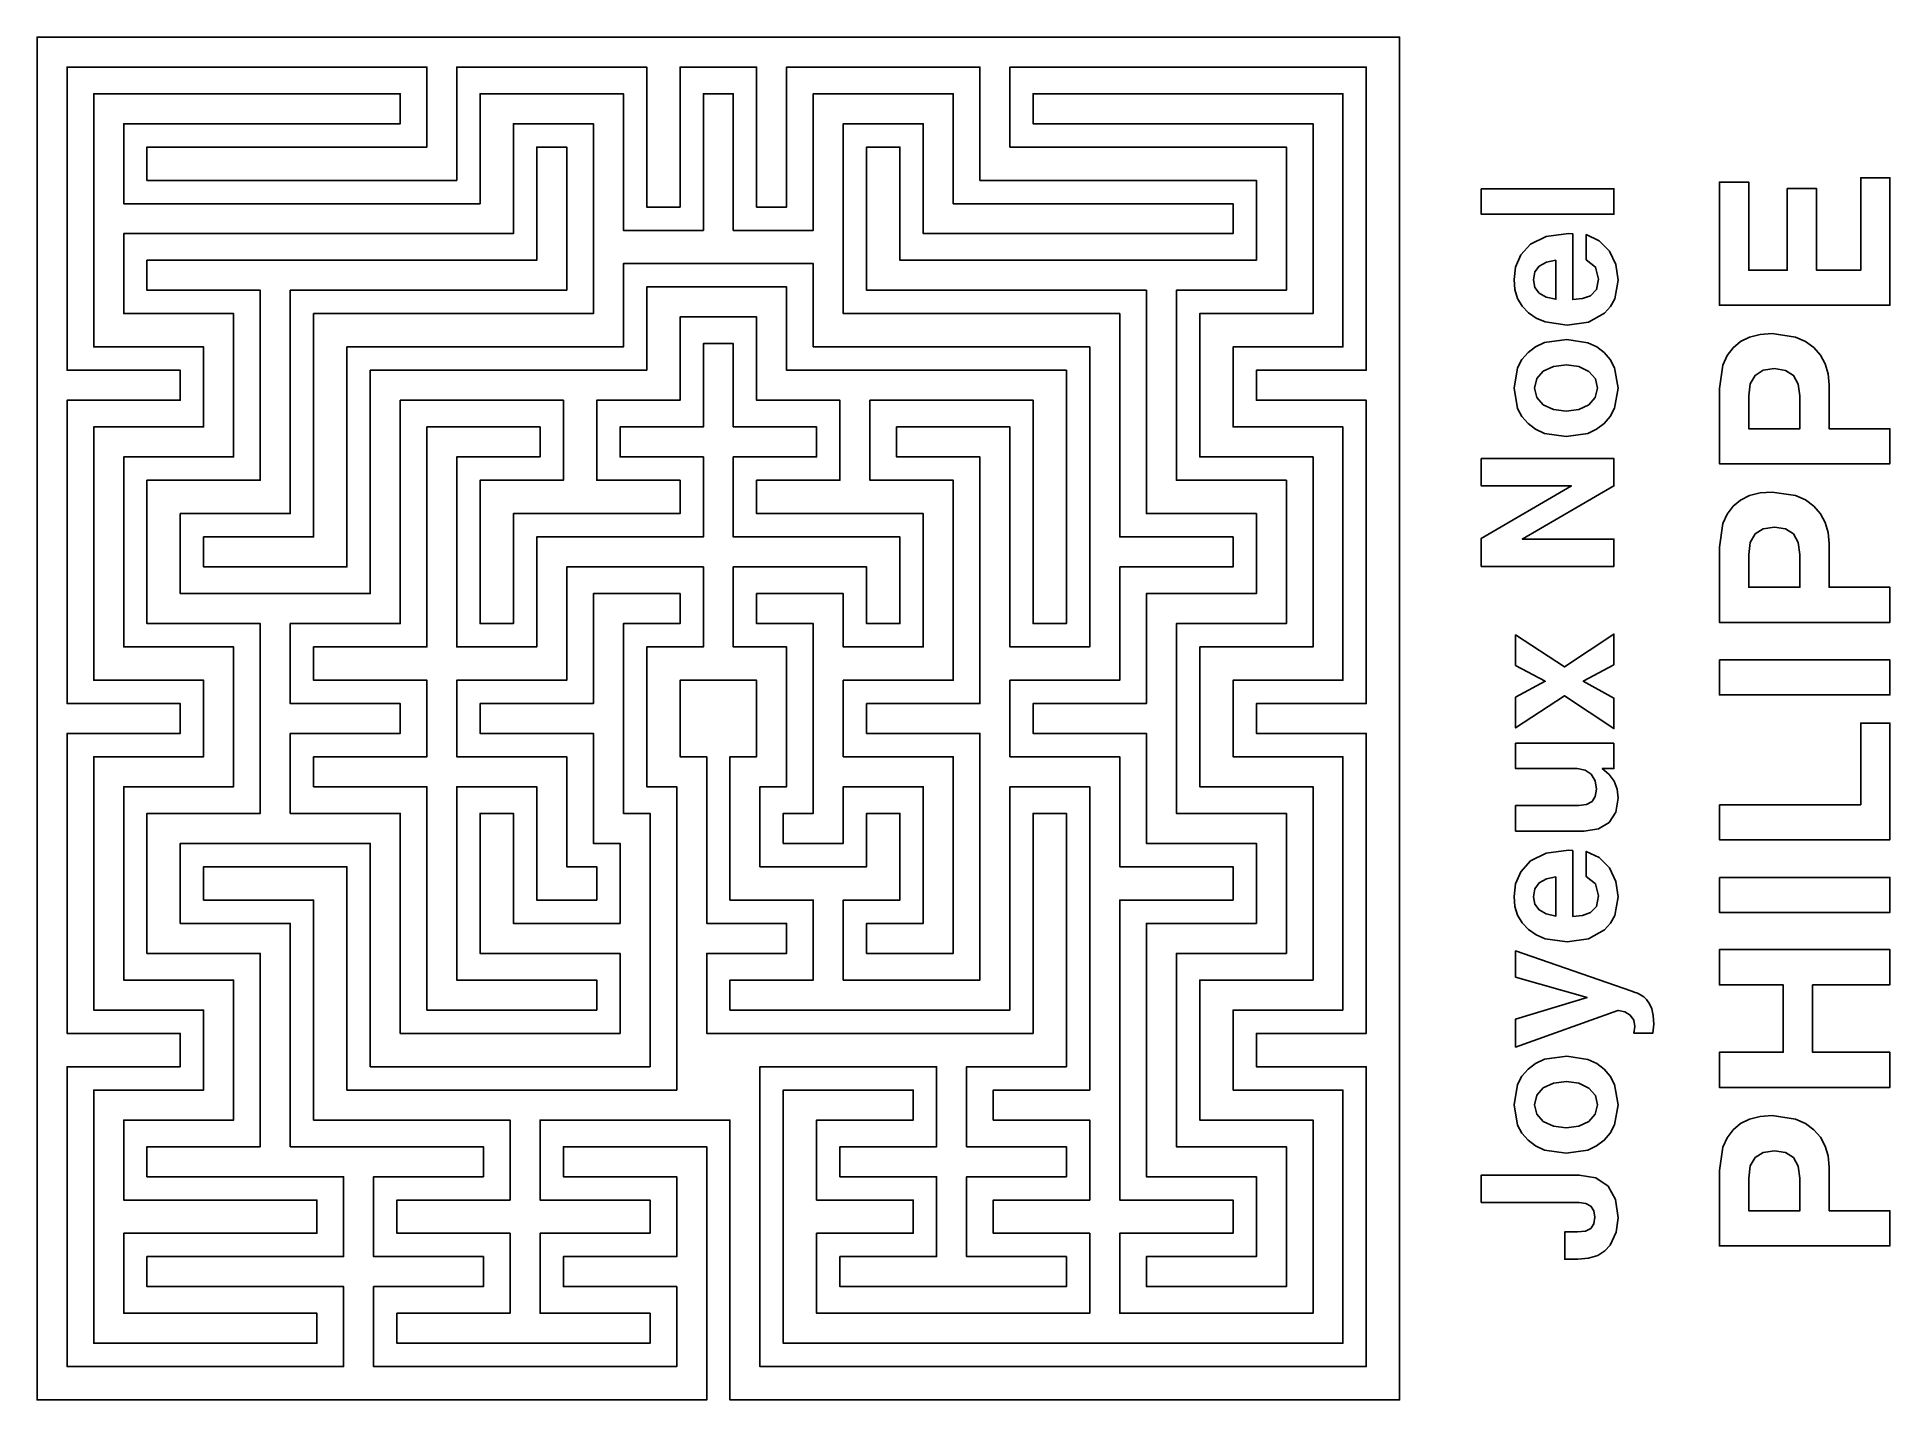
# Model space of a CAD drawing. Extents: x 0 to 80.5, y 0 to 59.2.
import ezdxf

# ---------------------------------------------------------------- set-up
doc = ezdxf.new("R2010")
doc.units = 0
doc.layers.get('0').update_dxf_attribs({"linetype": 'CONTINUOUS'})

msp = doc.modelspace()

# ---------------------------------------------------------------- linework, layer by layer
at = {"color": 7}
msp.add_lwpolyline([(0, 29.600008), (0, 0.000006), (14.5467, 0.000006), (29.0934, 0.000006), (29.0934, 5.500251), (29.0934, 11.000496), (25.981419, 11.000496), (22.869439, 11.000496), (22.869439, 10.349151), (22.869439, 9.697806), (25.330075, 9.697806), (27.79071, 9.697806), (27.79071, 7.960887), (27.79071, 6.223967), (25.330075, 6.223967), (22.869439, 6.223967), (22.869439, 5.572623), (22.869439, 4.921278), (25.330075, 4.921278), (27.79071, 4.921278), (27.79071, 3.184359), (27.79071, 1.447439), (21.204891, 1.447439), (14.619072, 1.447439), (14.619072, 3.184359), (14.619072, 4.921278), (17.007336, 4.921278), (19.3956, 4.921278), (19.3956, 5.572623), (19.3956, 6.223967), (17.007336, 6.223967), (14.619072, 6.223967), (14.619072, 7.960887), (14.619072, 9.697806), (17.007336, 9.697806), (19.3956, 9.697806), (19.3956, 10.349151), (19.3956, 11.000496), (15.198045, 11.000496), (11.000489, 11.000496), (11.000489, 15.849396), (11.000489, 20.698296), (8.612225, 20.698296), (6.223961, 20.698296), (6.223961, 22.435215), (6.223961, 24.172135), (10.349145, 24.172135), (14.474328, 24.172135), (14.474328, 19.323235), (14.474328, 14.474335), (20.553546, 14.474335), (26.632764, 14.474335), (26.632764, 19.974579), (26.632764, 25.474824), (26.053791, 25.474824), (25.474818, 25.474824), (25.474818, 29.600008), (25.474818, 33.725191), (26.705136, 33.725191), (27.935454, 33.725191), (27.935454, 34.376536), (27.935454, 35.027881), (26.053791, 35.027881), (24.172128, 35.027881), (24.172128, 32.639617), (24.172128, 30.251352), (21.711492, 30.251352), (19.250857, 30.251352), (19.250857, 29.600008), (19.250857, 28.948663), (21.711492, 28.948663), (24.172128, 28.948663), (24.172128, 26.560399), (24.172128, 24.172135), (24.751101, 24.172135), (25.330075, 24.172135), (25.330075, 22.435215), (25.330075, 20.698296), (23.014182, 20.698296), (20.698289, 20.698296), (20.698289, 23.08656), (20.698289, 25.474824), (19.974573, 25.474824), (19.250857, 25.474824), (19.250857, 22.435215), (19.250857, 19.395606), (22.290466, 19.395606), (25.330075, 19.395606), (25.330075, 17.658687), (25.330075, 15.921767), (20.553546, 15.921767), (15.777018, 15.921767), (15.777018, 20.698296), (15.777018, 25.474824), (13.388754, 25.474824), (11.000489, 25.474824), (11.000489, 27.211743), (11.000489, 28.948663), (13.388754, 28.948663), (15.777018, 28.948663), (15.777018, 29.600008), (15.777018, 30.251352), (13.388754, 30.251352), (11.000489, 30.251352), (11.000489, 31.988272), (11.000489, 33.725191), (13.388754, 33.725191), (15.777018, 33.725191), (15.777018, 38.574091), (15.777018, 43.422991), (19.323228, 43.422991), (22.869439, 43.422991), (22.869439, 41.686072), (22.869439, 39.949152), (21.060148, 39.949152), (19.250857, 39.949152), (19.250857, 36.837172), (19.250857, 33.725191), (19.974573, 33.725191), (20.698289, 33.725191), (20.698289, 36.113455), (20.698289, 38.50172), (24.316872, 38.50172), (27.935454, 38.50172), (27.935454, 39.225436), (27.935454, 39.949152), (26.126163, 39.949152), (24.316872, 39.949152), (24.316872, 41.686072), (24.316872, 43.422991), (26.126163, 43.422991), (27.935454, 43.422991), (27.935454, 45.232282), (27.935454, 47.041573), (29.600001, 47.041573), (31.264549, 47.041573), (31.264549, 45.232282), (31.264549, 43.422991), (33.07384, 43.422991), (34.883131, 43.422991), (34.883131, 41.686072), (34.883131, 39.949152), (33.07384, 39.949152), (31.264549, 39.949152), (31.264549, 39.225436), (31.264549, 38.50172), (34.883131, 38.50172), (38.501713, 38.50172), (38.501713, 35.606854), (38.501713, 32.711988), (36.764794, 32.711988), (35.027874, 32.711988), (35.027874, 33.869934), (35.027874, 35.027881), (33.146212, 35.027881), (31.264549, 35.027881), (31.264549, 34.376536), (31.264549, 33.725191), (32.494867, 33.725191), (33.725185, 33.725191), (33.725185, 29.600008), (33.725185, 25.474824), (33.07384, 25.474824), (32.422495, 25.474824), (32.422495, 24.823479), (32.422495, 24.172135), (33.725185, 24.172135), (35.027874, 24.172135), (35.027874, 25.402452), (35.027874, 26.63277), (36.764794, 26.63277), (38.501713, 26.63277), (38.501713, 23.665533), (38.501713, 20.698296), (37.271395, 20.698296), (36.041077, 20.698296), (36.041077, 20.046951), (36.041077, 19.395606), (37.92274, 19.395606), (39.804403, 19.395606), (39.804403, 23.665533), (39.804403, 27.93546), (37.416139, 27.93546), (35.027874, 27.93546), (35.027874, 29.600008), (35.027874, 31.264555), (37.416139, 31.264555), (39.804403, 31.264555), (39.804403, 35.606854), (39.804403, 39.949152), (37.995112, 39.949152), (36.185821, 39.949152), (36.185821, 41.686072), (36.185821, 43.422991), (39.732031, 43.422991), (43.278242, 43.422991), (43.278242, 38.574091), (43.278242, 33.725191), (44.001958, 33.725191), (44.725674, 33.725191), (44.725674, 39.225436), (44.725674, 44.725681), (38.646457, 44.725681), (32.567239, 44.725681), (32.567239, 46.534972), (32.567239, 48.344263), (29.52763, 48.344263), (26.488021, 48.344263), (26.488021, 46.534972), (26.488021, 44.725681), (20.481175, 44.725681), (14.474328, 44.725681), (14.474328, 39.876781), (14.474328, 35.027881), (10.349145, 35.027881), (6.223961, 35.027881), (6.223961, 36.7648), (6.223961, 38.50172), (8.612225, 38.50172), (11.000489, 38.50172), (11.000489, 43.35062), (11.000489, 48.199519), (17.007336, 48.199519), (23.014182, 48.199519), (23.014182, 51.3115), (23.014182, 54.423481), (22.362837, 54.423481), (21.711492, 54.423481), (21.711492, 51.962845), (21.711492, 49.502209), (13.24401, 49.502209), (4.776528, 49.502209), (4.776528, 48.850864), (4.776528, 48.199519), (7.237164, 48.199519), (9.6978, 48.199519), (9.6978, 44.074336), (9.6978, 39.949152), (7.237164, 39.949152), (4.776528, 39.949152), (4.776528, 36.837172), (4.776528, 33.725191), (7.237164, 33.725191), (9.6978, 33.725191), (9.6978, 29.600008), (9.6978, 25.474824), (7.237164, 25.474824), (4.776528, 25.474824), (4.776528, 22.435215), (4.776528, 19.395606), (7.237164, 19.395606), (9.6978, 19.395606), (9.6978, 15.198051), (9.6978, 11.000496), (7.237164, 11.000496), (4.776528, 11.000496), (4.776528, 10.349151), (4.776528, 9.697806), (9.046455, 9.697806), (13.316382, 9.697806), (13.316382, 7.960887), (13.316382, 6.223967), (9.046455, 6.223967), (4.776528, 6.223967), (4.776528, 5.572623), (4.776528, 4.921278), (9.046455, 4.921278), (13.316382, 4.921278), (13.316382, 3.184359), (13.316382, 1.447439), (7.309536, 1.447439), (1.30269, 1.447439), (1.30269, 7.960887), (1.30269, 14.474335), (3.763325, 14.474335), (6.223961, 14.474335), (6.223961, 15.198051), (6.223961, 15.921767), (3.763325, 15.921767), (1.30269, 15.921767), (1.30269, 22.435215), (1.30269, 28.948663), (3.763325, 28.948663), (6.223961, 28.948663), (6.223961, 29.600008), (6.223961, 30.251352), (3.763325, 30.251352), (1.30269, 30.251352), (1.30269, 36.837172), (1.30269, 43.422991), (3.763325, 43.422991), (6.223961, 43.422991), (6.223961, 44.074336), (6.223961, 44.725681), (3.763325, 44.725681), (1.30269, 44.725681), (1.30269, 51.3115), (1.30269, 57.897319), (9.118827, 57.897319), (16.934964, 57.897319), (16.934964, 56.1604), (16.934964, 54.423481), (10.855746, 54.423481), (4.776528, 54.423481), (4.776528, 53.699764), (4.776528, 52.976048), (11.507091, 52.976048), (18.237654, 52.976048), (18.237654, 55.436684), (18.237654, 57.897319), (22.362837, 57.897319), (26.488021, 57.897319), (26.488021, 54.85771), (26.488021, 51.818102), (27.211737, 51.818102), (27.935454, 51.818102), (27.935454, 54.85771), (27.935454, 57.897319), (29.600001, 57.897319), (31.264549, 57.897319), (31.264549, 54.85771), (31.264549, 51.818102), (31.915894, 51.818102), (32.567239, 51.818102), (32.567239, 54.85771), (32.567239, 57.897319), (36.764794, 57.897319), (40.962349, 57.897319), (40.962349, 55.436684), (40.962349, 52.976048), (46.969195, 52.976048), (52.976042, 52.976048), (52.976042, 51.239128), (52.976042, 49.502209), (45.232276, 49.502209), (37.48851, 49.502209), (37.48851, 51.962845), (37.48851, 54.423481), (36.764794, 54.423481), (36.041077, 54.423481), (36.041077, 51.3115), (36.041077, 48.199519), (42.120295, 48.199519), (48.199513, 48.199519), (48.199513, 43.35062), (48.199513, 38.50172), (50.587777, 38.50172), (52.976042, 38.50172), (52.976042, 36.7648), (52.976042, 35.027881), (50.587777, 35.027881), (48.199513, 35.027881), (48.199513, 32.639617), (48.199513, 30.251352), (45.738877, 30.251352), (43.278242, 30.251352), (43.278242, 29.600008), (43.278242, 28.948663), (45.738877, 28.948663), (48.199513, 28.948663), (48.199513, 26.560399), (48.199513, 24.172135), (50.587777, 24.172135), (52.976042, 24.172135), (52.976042, 22.435215), (52.976042, 20.698296), (50.587777, 20.698296), (48.199513, 20.698296), (48.199513, 15.198051), (48.199513, 9.697806), (50.587777, 9.697806), (52.976042, 9.697806), (52.976042, 7.960887), (52.976042, 6.223967), (50.587777, 6.223967), (48.199513, 6.223967), (48.199513, 5.572623), (48.199513, 4.921278), (51.239122, 4.921278), (54.278731, 4.921278), (54.278731, 7.960887), (54.278731, 11.000496), (51.890467, 11.000496), (49.502203, 11.000496), (49.502203, 15.198051), (49.502203, 19.395606), (51.890467, 19.395606), (54.278731, 19.395606), (54.278731, 22.435215), (54.278731, 25.474824), (51.890467, 25.474824), (49.502203, 25.474824), (49.502203, 29.600008), (49.502203, 33.725191), (51.890467, 33.725191), (54.278731, 33.725191), (54.278731, 36.837172), (54.278731, 39.949152), (51.890467, 39.949152), (49.502203, 39.949152), (49.502203, 44.074336), (49.502203, 48.199519), (51.890467, 48.199519), (54.278731, 48.199519), (54.278731, 51.3115), (54.278731, 54.423481), (48.271885, 54.423481), (42.265039, 54.423481), (42.265039, 56.1604), (42.265039, 57.897319), (50.008804, 57.897319), (57.75257, 57.897319), (57.75257, 51.3115), (57.75257, 44.725681), (55.364306, 44.725681), (52.976042, 44.725681), (52.976042, 44.074336), (52.976042, 43.422991), (55.364306, 43.422991), (57.75257, 43.422991), (57.75257, 36.837172), (57.75257, 30.251352), (55.364306, 30.251352), (52.976042, 30.251352), (52.976042, 29.600008), (52.976042, 28.948663), (55.364306, 28.948663), (57.75257, 28.948663), (57.75257, 22.435215), (57.75257, 15.921767), (55.364306, 15.921767), (52.976042, 15.921767), (52.976042, 15.198051), (52.976042, 14.474335), (55.364306, 14.474335), (57.75257, 14.474335), (57.75257, 7.960887), (57.75257, 1.447439), (44.580931, 1.447439), (31.409292, 1.447439), (31.409292, 7.960887), (31.409292, 14.474335), (35.244989, 14.474335), (39.080686, 14.474335), (39.080686, 12.737415), (39.080686, 11.000496), (36.981909, 11.000496), (34.883131, 11.000496), (34.883131, 10.349151), (34.883131, 9.697806), (36.981909, 9.697806), (39.080686, 9.697806), (39.080686, 7.960887), (39.080686, 6.223967), (36.981909, 6.223967), (34.883131, 6.223967), (34.883131, 5.572623), (34.883131, 4.921278), (39.804403, 4.921278), (44.725674, 4.921278), (44.725674, 5.572623), (44.725674, 6.223967), (42.554525, 6.223967), (40.383376, 6.223967), (40.383376, 7.960887), (40.383376, 9.697806), (42.554525, 9.697806), (44.725674, 9.697806), (44.725674, 10.349151), (44.725674, 11.000496), (42.554525, 11.000496), (40.383376, 11.000496), (40.383376, 12.737415), (40.383376, 14.474335), (42.554525, 14.474335), (44.725674, 14.474335), (44.725674, 19.974579), (44.725674, 25.474824), (44.001958, 25.474824), (43.278242, 25.474824), (43.278242, 20.698296), (43.278242, 15.921767), (36.185821, 15.921767), (29.0934, 15.921767), (29.0934, 17.658687), (29.0934, 19.395606), (30.830319, 19.395606), (32.567239, 19.395606), (32.567239, 20.046951), (32.567239, 20.698296), (30.830319, 20.698296), (29.0934, 20.698296), (29.0934, 24.316878), (29.0934, 27.93546), (28.514427, 27.93546), (27.935454, 27.93546), (27.935454, 29.600008), (27.935454, 31.264555), (29.600001, 31.264555), (31.264549, 31.264555), (31.264549, 29.600008), (31.264549, 27.93546), (30.685576, 27.93546), (30.106603, 27.93546), (30.106603, 24.823479), (30.106603, 21.711499), (31.915894, 21.711499), (33.725185, 21.711499), (33.725185, 19.974579), (33.725185, 18.23766), (31.915894, 18.23766), (30.106603, 18.23766), (30.106603, 17.586315), (30.106603, 16.93497), (36.185821, 16.93497), (42.265039, 16.93497), (42.265039, 21.78387), (42.265039, 26.63277), (44.001958, 26.63277), (45.738877, 26.63277), (45.738877, 20.046951), (45.738877, 13.461132), (43.6401, 13.461132), (41.541322, 13.461132), (41.541322, 12.809787), (41.541322, 12.158442), (43.6401, 12.158442), (45.738877, 12.158442), (45.738877, 10.421523), (45.738877, 8.684603), (43.6401, 8.684603), (41.541322, 8.684603), (41.541322, 7.960887), (41.541322, 7.23717), (43.6401, 7.23717), (45.738877, 7.23717), (45.738877, 5.500251), (45.738877, 3.763332), (39.804403, 3.763332), (33.869928, 3.763332), (33.869928, 5.500251), (33.869928, 7.23717), (35.968706, 7.23717), (38.067483, 7.23717), (38.067483, 7.960887), (38.067483, 8.684603), (35.968706, 8.684603), (33.869928, 8.684603), (33.869928, 10.421523), (33.869928, 12.158442), (35.968706, 12.158442), (38.067483, 12.158442), (38.067483, 12.809787), (38.067483, 13.461132), (35.244989, 13.461132), (32.422495, 13.461132), (32.422495, 7.960887), (32.422495, 2.460642), (44.580931, 2.460642), (56.739367, 2.460642), (56.739367, 7.960887), (56.739367, 13.461132), (54.351103, 13.461132), (51.962839, 13.461132), (51.962839, 15.198051), (51.962839, 16.93497), (54.351103, 16.93497), (56.739367, 16.93497), (56.739367, 22.435215), (56.739367, 27.93546), (54.351103, 27.93546), (51.962839, 27.93546), (51.962839, 29.600008), (51.962839, 31.264555), (54.351103, 31.264555), (56.739367, 31.264555), (56.739367, 36.7648), (56.739367, 42.265045), (54.351103, 42.265045), (51.962839, 42.265045), (51.962839, 44.001964), (51.962839, 45.738884), (54.351103, 45.738884), (56.739367, 45.738884), (56.739367, 51.239128), (56.739367, 56.739373), (50.008804, 56.739373), (43.278242, 56.739373), (43.278242, 56.088028), (43.278242, 55.436684), (49.357459, 55.436684), (55.436677, 55.436684), (55.436677, 51.3115), (55.436677, 47.186317), (52.976042, 47.186317), (50.515406, 47.186317), (50.515406, 44.074336), (50.515406, 40.962355), (52.976042, 40.962355), (55.436677, 40.962355), (55.436677, 36.837172), (55.436677, 32.711988), (52.976042, 32.711988), (50.515406, 32.711988), (50.515406, 29.672379), (50.515406, 26.63277), (52.976042, 26.63277), (55.436677, 26.63277), (55.436677, 22.435215), (55.436677, 18.23766), (52.976042, 18.23766), (50.515406, 18.23766), (50.515406, 15.198051), (50.515406, 12.158442), (52.976042, 12.158442), (55.436677, 12.158442), (55.436677, 7.960887), (55.436677, 3.763332), (51.239122, 3.763332), (47.041567, 3.763332), (47.041567, 5.500251), (47.041567, 7.23717), (49.502203, 7.23717), (51.962839, 7.23717), (51.962839, 7.960887), (51.962839, 8.684603), (49.502203, 8.684603), (47.041567, 8.684603), (47.041567, 15.198051), (47.041567, 21.711499), (49.502203, 21.711499), (51.962839, 21.711499), (51.962839, 22.435215), (51.962839, 23.158932), (49.502203, 23.158932), (47.041567, 23.158932), (47.041567, 25.547196), (47.041567, 27.93546), (44.653303, 27.93546), (42.265039, 27.93546), (42.265039, 29.600008), (42.265039, 31.264555), (44.653303, 31.264555), (47.041567, 31.264555), (47.041567, 33.725191), (47.041567, 36.185827), (49.502203, 36.185827), (51.962839, 36.185827), (51.962839, 36.837172), (51.962839, 37.488517), (49.502203, 37.488517), (47.041567, 37.488517), (47.041567, 42.337417), (47.041567, 47.186317), (41.034721, 47.186317), (35.027874, 47.186317), (35.027874, 51.3115), (35.027874, 55.436684), (36.764794, 55.436684), (38.501713, 55.436684), (38.501713, 53.048419), (38.501713, 50.660155), (45.232276, 50.660155), (51.962839, 50.660155), (51.962839, 51.3115), (51.962839, 51.962845), (45.883621, 51.962845), (39.804403, 51.962845), (39.804403, 54.351109), (39.804403, 56.739373), (36.764794, 56.739373), (33.725185, 56.739373), (33.725185, 53.772136), (33.725185, 50.804899), (31.988266, 50.804899), (30.251346, 50.804899), (30.251346, 53.772136), (30.251346, 56.739373), (29.600001, 56.739373), (28.948657, 56.739373), (28.948657, 53.772136), (28.948657, 50.804899), (27.211737, 50.804899), (25.474818, 50.804899), (25.474818, 53.772136), (25.474818, 56.739373), (22.362837, 56.739373), (19.250857, 56.739373), (19.250857, 54.351109), (19.250857, 51.962845), (11.507091, 51.962845), (3.763325, 51.962845), (3.763325, 53.699764), (3.763325, 55.436684), (9.770172, 55.436684), (15.777018, 55.436684), (15.777018, 56.088028), (15.777018, 56.739373), (9.118827, 56.739373), (2.460636, 56.739373), (2.460636, 51.239128), (2.460636, 45.738884), (4.8489, 45.738884), (7.237164, 45.738884), (7.237164, 44.001964), (7.237164, 42.265045), (4.8489, 42.265045), (2.460636, 42.265045), (2.460636, 36.7648), (2.460636, 31.264555), (4.8489, 31.264555), (7.237164, 31.264555), (7.237164, 29.600008), (7.237164, 27.93546), (4.8489, 27.93546), (2.460636, 27.93546), (2.460636, 22.435215), (2.460636, 16.93497), (4.8489, 16.93497), (7.237164, 16.93497), (7.237164, 15.198051), (7.237164, 13.461132), (4.8489, 13.461132), (2.460636, 13.461132), (2.460636, 7.960887), (2.460636, 2.460642), (7.309536, 2.460642), (12.158436, 2.460642), (12.158436, 3.111987), (12.158436, 3.763332), (7.960881, 3.763332), (3.763325, 3.763332), (3.763325, 5.500251), (3.763325, 7.23717), (7.960881, 7.23717), (12.158436, 7.23717), (12.158436, 7.960887), (12.158436, 8.684603), (7.960881, 8.684603), (3.763325, 8.684603), (3.763325, 10.421523), (3.763325, 12.158442), (6.15159, 12.158442), (8.539854, 12.158442), (8.539854, 15.198051), (8.539854, 18.23766), (6.15159, 18.23766), (3.763325, 18.23766), (3.763325, 22.435215), (3.763325, 26.63277), (6.15159, 26.63277), (8.539854, 26.63277), (8.539854, 29.672379), (8.539854, 32.711988), (6.15159, 32.711988), (3.763325, 32.711988), (3.763325, 36.837172), (3.763325, 40.962355), (6.15159, 40.962355), (8.539854, 40.962355), (8.539854, 44.074336), (8.539854, 47.186317), (6.15159, 47.186317), (3.763325, 47.186317), (3.763325, 48.923236), (3.763325, 50.660155), (12.230807, 50.660155), (20.698289, 50.660155), (20.698289, 53.048419), (20.698289, 55.436684), (22.435209, 55.436684), (24.172128, 55.436684), (24.172128, 51.3115), (24.172128, 47.186317), (18.09291, 47.186317), (12.013692, 47.186317), (12.013692, 42.337417), (12.013692, 37.488517), (9.625428, 37.488517), (7.237164, 37.488517), (7.237164, 36.837172), (7.237164, 36.185827), (10.349145, 36.185827), (13.461125, 36.185827), (13.461125, 40.962355), (13.461125, 45.738884), (19.467972, 45.738884), (25.474818, 45.738884), (25.474818, 47.548175), (25.474818, 49.357466), (29.600001, 49.357466), (33.725185, 49.357466), (33.725185, 47.548175), (33.725185, 45.738884), (39.732031, 45.738884), (45.738877, 45.738884), (45.738877, 39.225436), (45.738877, 32.711988), (44.001958, 32.711988), (42.265039, 32.711988), (42.265039, 37.488517), (42.265039, 42.265045), (39.804403, 42.265045), (37.343767, 42.265045), (37.343767, 41.6137), (37.343767, 40.962355), (39.153058, 40.962355), (40.962349, 40.962355), (40.962349, 35.606854), (40.962349, 30.251352), (38.501713, 30.251352), (36.041077, 30.251352), (36.041077, 29.600008), (36.041077, 28.948663), (38.501713, 28.948663), (40.962349, 28.948663), (40.962349, 23.593161), (40.962349, 18.23766), (37.995112, 18.23766), (35.027874, 18.23766), (35.027874, 19.974579), (35.027874, 21.711499), (36.258192, 21.711499), (37.48851, 21.711499), (37.48851, 23.593161), (37.48851, 25.474824), (36.764794, 25.474824), (36.041077, 25.474824), (36.041077, 24.316878), (36.041077, 23.158932), (33.725185, 23.158932), (31.409292, 23.158932), (31.409292, 24.895851), (31.409292, 26.63277), (31.988266, 26.63277), (32.567239, 26.63277), (32.567239, 29.672379), (32.567239, 32.711988), (31.409292, 32.711988), (30.251346, 32.711988), (30.251346, 34.448908), (30.251346, 36.185827), (33.146212, 36.185827), (36.041077, 36.185827), (36.041077, 34.955509), (36.041077, 33.725191), (36.764794, 33.725191), (37.48851, 33.725191), (37.48851, 35.606854), (37.48851, 37.488517), (33.869928, 37.488517), (30.251346, 37.488517), (30.251346, 39.225436), (30.251346, 40.962355), (32.060637, 40.962355), (33.869928, 40.962355), (33.869928, 41.6137), (33.869928, 42.265045), (32.060637, 42.265045), (30.251346, 42.265045), (30.251346, 44.074336), (30.251346, 45.883627), (29.600001, 45.883627), (28.948657, 45.883627), (28.948657, 44.074336), (28.948657, 42.265045), (27.139366, 42.265045), (25.330075, 42.265045), (25.330075, 41.6137), (25.330075, 40.962355), (27.139366, 40.962355), (28.948657, 40.962355), (28.948657, 39.225436), (28.948657, 37.488517), (25.330075, 37.488517), (21.711492, 37.488517), (21.711492, 35.100252), (21.711492, 32.711988), (19.974573, 32.711988), (18.237654, 32.711988), (18.237654, 36.837172), (18.237654, 40.962355), (20.046945, 40.962355), (21.856236, 40.962355), (21.856236, 41.6137), (21.856236, 42.265045), (19.3956, 42.265045), (16.934964, 42.265045), (16.934964, 37.488517), (16.934964, 32.711988), (14.474328, 32.711988), (12.013692, 32.711988), (12.013692, 31.988272), (12.013692, 31.264555), (14.474328, 31.264555), (16.934964, 31.264555), (16.934964, 29.600008), (16.934964, 27.93546), (14.474328, 27.93546), (12.013692, 27.93546), (12.013692, 27.284115), (12.013692, 26.63277), (14.474328, 26.63277), (16.934964, 26.63277), (16.934964, 21.78387), (16.934964, 16.93497), (20.625918, 16.93497), (24.316872, 16.93497), (24.316872, 17.586315), (24.316872, 18.23766), (21.277263, 18.23766), (18.237654, 18.23766), (18.237654, 22.435215), (18.237654, 26.63277), (19.974573, 26.63277), (21.711492, 26.63277), (21.711492, 24.172135), (21.711492, 21.711499), (23.014182, 21.711499), (24.316872, 21.711499), (24.316872, 22.435215), (24.316872, 23.158932), (23.665527, 23.158932), (23.014182, 23.158932), (23.014182, 25.547196), (23.014182, 27.93546), (20.625918, 27.93546), (18.237654, 27.93546), (18.237654, 29.600008), (18.237654, 31.264555), (20.625918, 31.264555), (23.014182, 31.264555), (23.014182, 33.725191), (23.014182, 36.185827), (25.981419, 36.185827), (28.948657, 36.185827), (28.948657, 34.448908), (28.948657, 32.711988), (27.718339, 32.711988), (26.488021, 32.711988), (26.488021, 29.672379), (26.488021, 26.63277), (27.139366, 26.63277), (27.79071, 26.63277), (27.79071, 20.046951), (27.79071, 13.461132), (20.625918, 13.461132), (13.461125, 13.461132), (13.461125, 18.310032), (13.461125, 23.158932), (10.349145, 23.158932), (7.237164, 23.158932), (7.237164, 22.435215), (7.237164, 21.711499), (9.625428, 21.711499), (12.013692, 21.711499), (12.013692, 16.93497), (12.013692, 12.158442), (16.283619, 12.158442), (20.553546, 12.158442), (20.553546, 10.421523), (20.553546, 8.684603), (18.09291, 8.684603), (15.632275, 8.684603), (15.632275, 7.960887), (15.632275, 7.23717), (18.09291, 7.23717), (20.553546, 7.23717), (20.553546, 5.500251), (20.553546, 3.763332), (18.09291, 3.763332), (15.632275, 3.763332), (15.632275, 3.111987), (15.632275, 2.460642), (21.132519, 2.460642), (26.632764, 2.460642), (26.632764, 3.111987), (26.632764, 3.763332), (24.2445, 3.763332), (21.856236, 3.763332), (21.856236, 5.500251), (21.856236, 7.23717), (24.2445, 7.23717), (26.632764, 7.23717), (26.632764, 7.960887), (26.632764, 8.684603), (24.2445, 8.684603), (21.856236, 8.684603), (21.856236, 10.421523), (21.856236, 12.158442), (25.981419, 12.158442), (30.106603, 12.158442), (30.106603, 6.079224), (30.106603, 0.000006), (44.653303, 0.000006), (59.200003, 0.000006), (59.200003, 29.600008), (59.200003, 59.200009), (29.600001, 59.200009), (0, 59.200009), (0, 29.600008), (0, 29.600008)], close=True, dxfattribs=at)
for points in [[(62.748245, 52.61094), (68.508966, 52.61094), (68.508966, 51.504629), (62.748245, 51.504629), (62.748245, 52.61094), (62.748245, 52.61094)], [(77.313171, 49.072408), (79.233411, 49.072408), (79.233411, 53.085607), (80.503412, 53.085607), (80.503412, 47.548408), (73.096771, 47.548408), (73.096771, 52.902727), (74.366771, 52.902727), (74.366771, 49.072408), (76.043171, 49.072408), (76.043171, 52.618247), (77.313171, 52.618247), (77.313171, 49.072408), (77.313171, 49.072408)], [(64.170645, 48.667855), (64.233863, 49.205206), (64.463028, 49.734655), (64.889748, 50.208788), (65.569339, 50.540682), (66.53341, 50.667117), (66.723063, 50.659215), (66.723063, 47.798611), (67.149784, 47.838122), (67.497481, 47.964557), (67.758255, 48.233233), (67.845179, 48.68366), (67.710841, 49.211133), (67.307828, 49.529197), (67.307828, 50.619704), (67.876788, 50.349053), (68.319313, 49.900602), (68.597866, 49.317813), (68.690717, 48.644148), (68.544526, 47.832195), (68.361787, 47.498821), (68.105952, 47.213847), (67.40463, 46.822687), (66.485997, 46.6923), (65.525877, 46.824662), (65.131753, 46.990115), (64.794921, 47.221749), (64.5218, 47.510674), (64.326714, 47.848), (64.209663, 48.233727), (64.170645, 48.667855), (64.170645, 48.667855)], [(65.988157, 49.513393), (65.575266, 49.428444), (65.269054, 49.25262), (65.079401, 48.995797), (65.016183, 48.652051), (65.076932, 48.327072), (65.259177, 48.07914), (65.562918, 47.908254), (65.988157, 47.814416), (65.988157, 49.513393), (65.988157, 49.513393)], [(64.170645, 43.948006), (64.322763, 44.838982), (64.51291, 45.200015), (64.779117, 45.504744), (65.109528, 45.750207), (65.500194, 45.925537), (66.46229, 46.065802), (67.382899, 45.923562), (67.763194, 45.745762), (68.090148, 45.496842), (68.352897, 45.187174), (68.540575, 44.827129), (68.690717, 43.955909), (68.540575, 43.074811), (68.352897, 42.714272), (68.090148, 42.407074), (67.758255, 42.161611), (67.371046, 41.98628), (66.430681, 41.846016), (65.492292, 41.98628), (65.107553, 42.161611), (64.779117, 42.407074), (64.51291, 42.713779), (64.322763, 43.072836), (64.170645, 43.948006), (64.170645, 43.948006)], [(77.861811, 42.186627), (80.503412, 42.186627), (80.503412, 40.662627), (73.096771, 40.662627), (73.096771, 43.934147), (73.244091, 44.955227), (73.428241, 45.362897), (73.686051, 45.701987), (74.013711, 45.973132), (74.407411, 46.166807), (74.867151, 46.283012), (75.392931, 46.321747), (76.406391, 46.169347), (76.827396, 45.978847), (77.191251, 45.712147), (77.484621, 45.381947), (77.694171, 45.000947), (77.819901, 44.569147), (77.861811, 44.086547), (77.861811, 42.186627), (77.861811, 42.186627)], [(65.063597, 43.955909), (65.158423, 43.548944), (65.442903, 43.228904), (65.879501, 43.021471), (66.430681, 42.952327), (66.981861, 43.021471), (67.418459, 43.228904), (67.702939, 43.548944), (67.797766, 43.955909), (67.704915, 44.356946), (67.426361, 44.675011), (66.991739, 44.888371), (66.446486, 44.959491), (65.879501, 44.890346), (65.442903, 44.682913), (65.158423, 44.366824), (65.063597, 43.955909), (65.063597, 43.955909)], [(76.591811, 42.186627), (76.591811, 43.609027), (76.522596, 44.129092), (76.314951, 44.500567), (75.968876, 44.723452), (75.484371, 44.797747), (74.989071, 44.724087), (74.641091, 44.503107), (74.435351, 44.137347), (74.366771, 43.609027), (74.366771, 42.186627), (76.591811, 42.186627), (76.591811, 42.186627)], [(68.508966, 39.705256), (64.526245, 37.389906), (68.508966, 37.389906), (68.508966, 36.204573), (62.748245, 36.204573), (62.748245, 37.421515), (66.667748, 39.705256), (62.748245, 39.705256), (62.748245, 40.89059), (68.508966, 40.89059), (68.508966, 39.705256), (68.508966, 39.705256)], [(77.861811, 35.300847), (80.503412, 35.300847), (80.503412, 33.776847), (73.096771, 33.776847), (73.096771, 37.048366), (73.244091, 38.069446), (73.428241, 38.477116), (73.686051, 38.816206), (74.013711, 39.087351), (74.407411, 39.281026), (74.867151, 39.397231), (75.392931, 39.435966), (76.406391, 39.283566), (76.827396, 39.093066), (77.191251, 38.826366), (77.484621, 38.496166), (77.694171, 38.115166), (77.819901, 37.683366), (77.861811, 37.200766), (77.861811, 35.300847), (77.861811, 35.300847)], [(76.591811, 35.300847), (76.591811, 36.723246), (76.522596, 37.243311), (76.314951, 37.614786), (75.968876, 37.837671), (75.484371, 37.911966), (74.989071, 37.838306), (74.641091, 37.617326), (74.435351, 37.251566), (74.366771, 36.723246), (74.366771, 35.300847), (76.591811, 35.300847), (76.591811, 35.300847)], [(66.359561, 31.841188), (68.508966, 33.263588), (68.508966, 31.936015), (67.181392, 31.216912), (68.508966, 30.48991), (68.508966, 29.162336), (66.359561, 30.584736), (64.241765, 29.193945), (64.241765, 30.521518), (65.529828, 31.216912), (64.241765, 31.904406), (64.241765, 33.231979), (66.359561, 31.841188), (66.359561, 31.841188)], [(73.096771, 32.14569), (80.503412, 32.14569), (80.503412, 30.62169), (73.096771, 30.62169), (73.096771, 32.14569), (73.096771, 32.14569)], [(73.096771, 25.855223), (79.233411, 25.855223), (79.233411, 29.401062), (80.503412, 29.401062), (80.503412, 24.331223), (73.096771, 24.331223), (73.096771, 25.855223), (73.096771, 25.855223)], [(68.508966, 28.527935), (68.508966, 27.421624), (68.003224, 27.421624), (68.304002, 27.16974), (68.518844, 26.872419), (68.647749, 26.52966), (68.690717, 26.141464), (68.593915, 25.536944), (68.303508, 25.082566), (67.837277, 24.804013), (67.213001, 24.711162), (64.241765, 24.711162), (64.241765, 25.817473), (66.983837, 25.817473), (67.319187, 25.861923), (67.558724, 25.995273), (67.702445, 26.217523), (67.750352, 26.528673), (67.693061, 26.892175), (67.521188, 27.176655), (67.254488, 27.360381), (66.912717, 27.421624), (64.241765, 27.421624), (64.241765, 28.527935), (68.508966, 28.527935), (68.508966, 28.527935)], [(64.170645, 21.874388), (64.233863, 22.41174), (64.463028, 22.941188), (64.889748, 23.415322), (65.569339, 23.747215), (66.53341, 23.87365), (66.723063, 23.865748), (66.723063, 21.005144), (67.149784, 21.044655), (67.497481, 21.171091), (67.758255, 21.439766), (67.845179, 21.890193), (67.710841, 22.417666), (67.307828, 22.735731), (67.307828, 23.826237), (67.876788, 23.555586), (68.319313, 23.107135), (68.597866, 22.524346), (68.690717, 21.850682), (68.544526, 21.038729), (68.361787, 20.705354), (68.105952, 20.42038), (67.40463, 20.02922), (66.485997, 19.898833), (65.525877, 20.031195), (65.131753, 20.196648), (64.794921, 20.428282), (64.5218, 20.717207), (64.326714, 21.054533), (64.209663, 21.44026), (64.170645, 21.874388), (64.170645, 21.874388)], [(65.988157, 22.719926), (65.575266, 22.634977), (65.269054, 22.459153), (65.079401, 22.202331), (65.016183, 21.858584), (65.076932, 21.533605), (65.259177, 21.285673), (65.562918, 21.114787), (65.988157, 21.020949), (65.988157, 22.719926), (65.988157, 22.719926)], [(73.096771, 22.700066), (80.503412, 22.700066), (80.503412, 21.176066), (73.096771, 21.176066), (73.096771, 22.700066), (73.096771, 22.700066)], [(68.714424, 16.913151), (68.682815, 16.913151), (64.241765, 15.324804), (64.241765, 16.541746), (67.347339, 17.482111), (64.241765, 18.36716), (64.241765, 19.50508), (69.291286, 17.750786), (69.394015, 17.719177), (69.528353, 17.663862), (69.66269, 17.600644), (69.80493, 17.51372), (69.931366, 17.387284), (70.057802, 17.205533), (70.152628, 16.984271), (70.215846, 16.691889), (70.239553, 16.328386), (70.207944, 15.933275), (69.37821, 15.933275), (69.425624, 16.225658), (69.374259, 16.494333), (69.220166, 16.715595), (68.991001, 16.863762), (68.714424, 16.913151), (68.714424, 16.913151)], [(77.140451, 18.03615), (77.140451, 15.09991), (80.503412, 15.09991), (80.503412, 13.57591), (73.096771, 13.57591), (73.096771, 15.09991), (75.870451, 15.09991), (75.870451, 18.02599), (73.096771, 18.02599), (73.096771, 19.56015), (80.503412, 19.56015), (80.503412, 18.03615), (77.140451, 18.03615), (77.140451, 18.03615)], [(64.170645, 12.817579), (64.322763, 13.708555), (64.51291, 14.069587), (64.779117, 14.374317), (65.109528, 14.619779), (65.500194, 14.79511), (66.46229, 14.935374), (67.382899, 14.793134), (67.763194, 14.615334), (68.090148, 14.366414), (68.352897, 14.056746), (68.540575, 13.696701), (68.690717, 12.825481), (68.540575, 11.944384), (68.352897, 11.583845), (68.090148, 11.276646), (67.758255, 11.031183), (67.371046, 10.855853), (66.430681, 10.715588), (65.492292, 10.855853), (65.107553, 11.031183), (64.779117, 11.276646), (64.51291, 11.583351), (64.322763, 11.942408), (64.170645, 12.817579), (64.170645, 12.817579)], [(65.063597, 12.825481), (65.158423, 12.418517), (65.442903, 12.098477), (65.879501, 11.891044), (66.430681, 11.821899), (66.981861, 11.891044), (67.418459, 12.098477), (67.702939, 12.418517), (67.797766, 12.825481), (67.704915, 13.226519), (67.426361, 13.544583), (66.991739, 13.757943), (66.446486, 13.829063), (65.879501, 13.759919), (65.442903, 13.552486), (65.158423, 13.236397), (65.063597, 12.825481), (65.063597, 12.825481)], [(77.861811, 8.214132), (80.503412, 8.214132), (80.503412, 6.690132), (73.096771, 6.690132), (73.096771, 9.961651), (73.244091, 10.982731), (73.428241, 11.390401), (73.686051, 11.729491), (74.013711, 12.000636), (74.407411, 12.194311), (74.867151, 12.310516), (75.392931, 12.349251), (76.406391, 12.196851), (76.827396, 12.006351), (77.191251, 11.739651), (77.484621, 11.409451), (77.694171, 11.028451), (77.819901, 10.596651), (77.861811, 10.114051), (77.861811, 8.214132), (77.861811, 8.214132)], [(76.591811, 8.214132), (76.591811, 9.636531), (76.522596, 10.156596), (76.314951, 10.528071), (75.968876, 10.750956), (75.484371, 10.825251), (74.989071, 10.751591), (74.641091, 10.530611), (74.435351, 10.164851), (74.366771, 9.636531), (74.366771, 8.214132), (76.591811, 8.214132), (76.591811, 8.214132)], [(68.690717, 7.916105), (68.611695, 7.291829), (68.350921, 6.722869), (68.119781, 6.473949), (67.805668, 6.280345), (67.408581, 6.155885), (66.944326, 6.114398), (66.375366, 6.114398), (66.375366, 7.299732), (66.928521, 7.299732), (67.270292, 7.337267), (67.505384, 7.449874), (67.63577, 7.647429), (67.679232, 7.939812), (67.63577, 8.212438), (67.505384, 8.413945), (67.293999, 8.538405), (67.007544, 8.579891), (62.748245, 8.579891), (62.748245, 9.765225), (67.007544, 9.765225), (67.722695, 9.644716), (68.256095, 9.283189), (68.582061, 8.7004), (68.690717, 7.916105), (68.690717, 7.916105)]]:
    msp.add_lwpolyline(points, dxfattribs=at)

doc.saveas('drawing.dxf')
